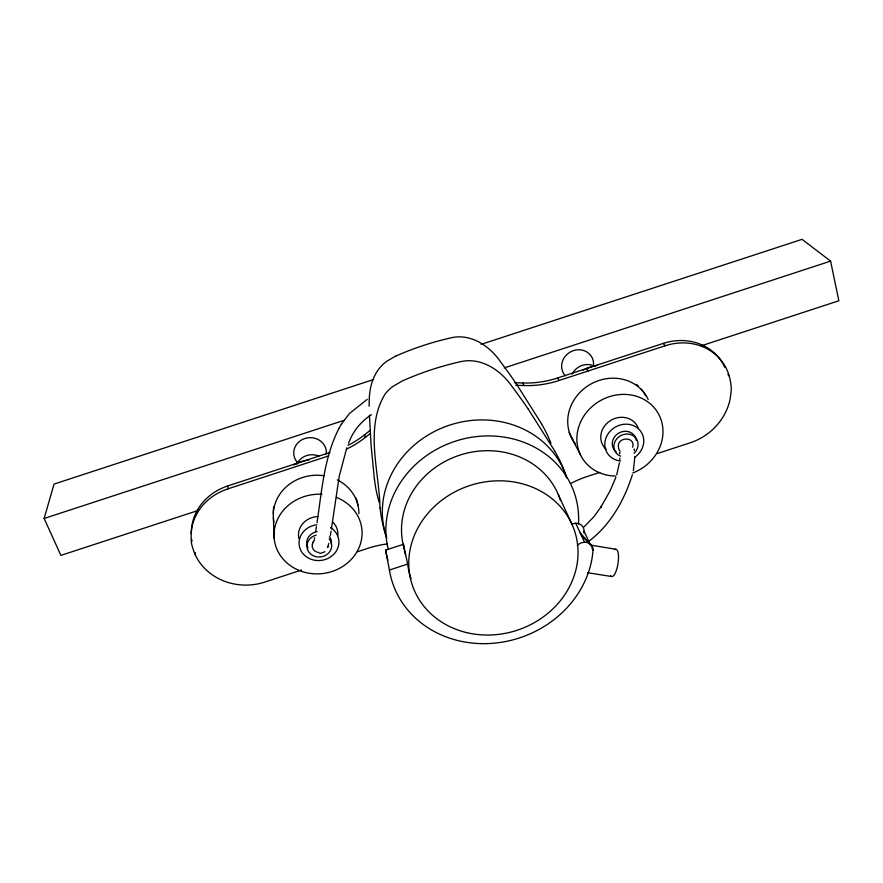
<?xml version="1.0" encoding="UTF-8"?>
<svg xmlns="http://www.w3.org/2000/svg" width="883" height="883" viewBox="0 0 883 883"><rect width="100%" height="100%" fill="white"/><g stroke="black" fill="none" stroke-linecap="round" stroke-linejoin="round"><path stroke-width="1.32" d="M634.877 456.787L633.376 470.617M191.302 533.564L191.39 530.54A54.923 49.404 -2.3 0 1 227.869 485.893L329.977 452.471M301.633 570.01L264.734 582.096A55.176 49.58 -2.3 0 1 195.32 554.932L194.271 552.328A72.825 65.618 -3.3 0 1 191.743 544.513L191.666 544.005A31.843 28.554 -0.9 0 1 191.236 541.268L191.147 533.74A55.176 49.58 -2.3 0 1 227.781 488.928L227.869 485.893M619.767 459.613L619.833 458.111M195.32 554.932L195.463 552.747M575.694 523.266A9.084 8.068 -23.6 0 1 584.06 531.213L583.851 532.979M619.469 462.703L616.665 474.966M317.008 522.725C321.865 490.827 323.995 457.471 339.028 428.31M331.401 528.95L339.249 476.158L346.809 447.78M316.423 526.588L315.728 530.959M331.037 531.235L330.341 535.473M314.282 539.127L314.536 537.824M328.807 543.42L327.615 547.626M632.371 474.734C624.369 500.219 610.341 525.186 588.652 541.367M198.421 510.385L60.894 555.385L44.15 518.476L54.04 484.083L373.686 379.491M632.67 447.251C635.881 436.18 616.809 436.511 618.42 447.206A8.079 7.263 -29.5 0 0 618.597 448.211M327.858 546.908L328.068 546.279M615.881 477.306L610.12 490.76L600.87 507.151L601.422 506.334L594.049 516.555L584.127 526.842M348.52 443.343C352.869 431.478 360.43 421.919 371.39 414.646M312.957 542.592C310.982 546.014 312.88 550.771 316.633 551.985M341.302 424.326L349.425 413.531L367.196 399.381M338.862 428.597L341.467 424.039M347.968 445.352A98.775 93.145 -2.9 0 0 364.701 434.701L370.374 430.231M346.423 449.182A99.227 93.521 -3 0 0 365.231 437.504L370.12 433.663M324.966 551.72L319.778 553.608M395.606 356.125L386.456 361.445A38.962 36.49 -15.5 0 0 379.226 368.487C370.86 379.061 368.741 393.09 369.215 406.235M481.103 344.348L802.062 239.337L830.594 261.125L838.85 300.772L701.334 345.783M44.15 518.476L344.315 420.253M504.226 367.924L830.594 261.125M514.491 382.703L522.736 382.979A98.741 93.079 -33.9 0 0 557.615 377.979L663.243 343.41A54.889 49.349 -34.4 0 1 724.788 367.317M227.781 488.917L328.564 455.937M515.705 385.264L523.983 385.551A99.194 93.455 -33.8 0 0 559.016 380.518L665.12 345.794A55.132 49.536 -34.3 0 1 729.27 376.092L729.899 378.829A72.748 65.519 -33.3 0 1 731.212 386.975L731.212 387.505A31.799 28.433 -35.3 0 1 731.256 390.341L730.296 398.078A55.132 49.536 -34.3 0 1 690.241 442.769L657.195 453.597M357.427 551.743L368.068 548.266A91.81 80.695 -12 0 1 387.184 543.939M599.822 472.383L587.018 476.577A91.777 80.651 -24.6 0 0 570.959 483.365M591.908 547.968L593.034 550.363L592.394 556.113A103.554 92.373 -18.4 0 1 491.5 643.398A103.554 92.373 -18.4 0 1 389.403 570.032L385.628 550.131L403.41 544.303L407.67 564.06A84.713 75.563 -18.4 0 0 411.025 578.663M389.403 570.032L407.67 564.06M593.089 550.363A9.338 8.245 -23.5 0 0 584.524 542.25L581.213 542.868A9.713 8.576 -23.5 0 0 577.316 545.451M319.105 552.493L317.67 552.305M587.614 572.725L611.29 576.467M590.584 545.076L615.462 549.215M581.533 535.749L590.815 544.546M727.835 374.425L729.27 376.092M580.054 532.57L592.625 547.328M663.243 343.41L665.12 345.794M528.277 409.149L554.568 450.705M586.61 368.487L588.144 370.981M541.478 423.685L516.147 383.586A688.961 574.48 6.9 0 0 500.076 361.147C489.16 345.518 470.043 332.891 450.33 338.012A262.792 232.869 -18.4 0 0 395.628 356.169M557.615 377.979L559.016 380.518M571.323 437.328L580.561 454.999M522.736 382.979L523.983 385.551M584.005 531.213L590.782 545.573M584.524 542.184L575.694 523.2L572.46 523.851A9.459 8.4 -23.6 0 0 571.643 524.226M558.321 494.635L571.268 522.835M192.019 541.257L191.909 540.771A31.711 28.444 -0.8 0 1 191.622 539.204M364.701 434.701L365.231 437.504M634.16 448.906L634.435 450.683M380.01 508.133C379.315 470.981 364.381 427.471 385.297 393.774A40.728 37.87 -15.7 0 1 392.858 386.445L402.438 380.893A274.05 240.518 -18.4 0 1 459.646 361.898C480.186 356.666 500.164 369.558 511.566 385.882A720.186 594.127 6.4 0 1 528.277 409.149M374.337 478.674L371.07 445.198L369.436 415.231M619.711 453.785L619.568 452.405L619.645 453.189M273.388 518.1L274.16 538.177M572.206 374.061A16.004 14.68 -30.8 0 1 595.153 366.544M565.341 375.816A16.313 15.033 -31.1 0 1 572.394 351.004A16.313 15.033 -31.1 0 1 593.597 364.447M296.876 464.16A16.015 14.691 -6 0 1 318.829 456.158M297.428 462.449A16.313 15.044 -5.6 0 1 305.352 438.365A16.313 15.044 -5.6 0 1 326.246 454.061M330.507 527.615A19.956 17.958 -7.2 0 1 331.412 556.356A19.956 17.958 -7.2 0 1 300.562 549.855A19.956 17.958 -7.2 0 1 316.876 524.745M332.494 521.798A19.735 17.792 -7.1 0 1 337.803 535.573M298.929 538.608A19.735 17.792 -7.1 0 1 318.068 516.555M336.357 497.405A44.095 39.768 -7.1 0 1 347.472 563.001A44.095 39.768 -7.1 0 1 276.28 547.592A44.095 39.768 -7.1 0 1 321.953 494.292M337.306 479.911A42.87 38.874 -6.8 0 1 358.895 513.641M273.962 522.074A42.87 38.874 -6.8 0 1 324.083 475.749M293.664 464.944A41.656 37.936 -6.5 0 1 308.984 459.922M273.366 513.509A42.483 38.554 -6.7 0 1 273.708 506.853M356.037 498.078A42.483 38.554 -6.7 0 1 357.88 505.484M615.528 476.058A44.073 39.735 -29.6 0 1 581.963 419.237A44.073 39.735 -29.6 0 1 653.111 406.511A44.073 39.735 -29.6 0 1 632.725 472.979M575.573 444.006A42.859 38.841 -30 0 1 589.138 385.054A42.859 38.841 -30 0 1 648.221 399.558M620.617 456.169A12.395 11.148 -29.5 0 1 615.893 440.032A12.395 11.148 -29.5 0 1 633.895 436.147A12.395 11.148 -29.5 0 1 634.06 453.266M616.135 451.754A12.34 11.104 -29.5 0 1 618.862 433.012A12.34 11.104 -29.5 0 1 636.279 440.407M620.561 460.992A19.956 17.947 -29.5 0 1 606.853 435.926A19.956 17.947 -29.5 0 1 637.327 427.858A19.956 17.947 -29.5 0 1 634.745 457.239M606.213 449.414A19.724 17.781 -29.6 0 1 609.689 421.07A19.724 17.781 -29.6 0 1 638.045 427.593M583.177 370.187A41.633 37.903 -30.2 0 1 597.228 365.374M572.802 439.138A42.461 38.521 -30 0 1 569.105 432.317M636.444 384.425A42.461 38.521 -30 0 1 638.475 386.213M641.235 389.138A42.461 38.521 -30 0 1 645.605 395.716M405.573 555.054A82.483 73.995 -18.4 0 1 403.41 544.303M403.928 547.603A81.733 73.455 -18.4 0 1 461.809 454.502A81.733 73.455 -18.4 0 1 560.44 500.584M386.831 538.012A94.856 85.706 -18.4 0 1 449.116 425.297A94.856 85.706 -18.4 0 1 566.731 477.88A159.437 143.885 -13.9 0 0 554.524 450.727M388.189 549.116A97.307 87.461 -18.4 0 1 474.491 436.842A97.307 87.461 -18.4 0 1 578.464 523.873M379.204 502.493A158.002 143.774 -23.5 0 1 374.403 478.663M541.422 423.719A152.715 138.984 -13.7 0 1 550.959 443.343M386.169 536.312A164.966 148.841 -23.3 0 1 380.087 508.122M614.436 549.734A13.852 4.249 -81.2 0 1 618.034 563.321A13.852 4.249 -81.2 0 1 610.55 575.804M387.924 560.153A100.828 90.463 -18.4 0 1 385.628 550.131M329.16 538.818A12.406 11.148 -7.3 0 1 325.518 555.385A12.406 11.148 -7.3 0 1 307.88 550.385A12.406 11.148 -7.3 0 1 316.191 535.131M329.48 536.489A12.351 11.115 -7.2 0 1 331.202 544.027M307.99 547.879A12.351 11.115 -7.2 0 1 317.14 531.676M620.186 451.18A7.583 6.81 -29.4 0 1 618.53 448.233M312.692 542.482A7.583 6.821 -7.3 0 1 314.569 540.219M466.533 632.581A85.53 76.126 -18.4 0 0 576.345 537.339A85.53 76.126 -18.4 0 0 437.328 503.862A85.53 76.126 -18.4 0 0 466.533 632.581"/></g></svg>
